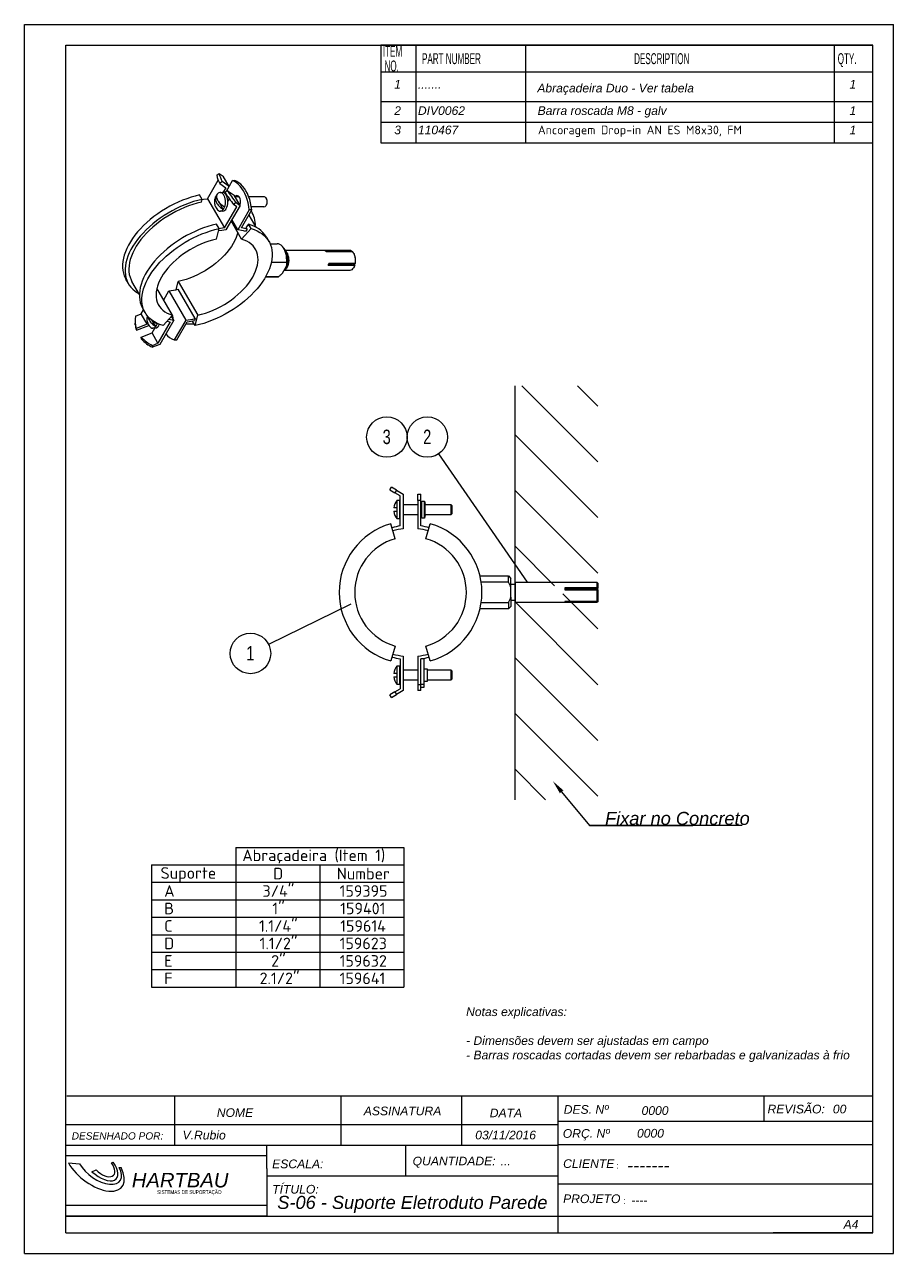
# Model space of a CAD drawing. Header units: millimetres. Extents: x -8 to 5830, y -596 to 3598.
# Drawn here: x 1767.8 to 1977.8, y 3004.7 to 3301.7 of the extents above; entities that cross this region are included whole.
import ezdxf

# ---------------------------------------------------------------- set-up
doc = ezdxf.new("R2010")
doc.units = ezdxf.units.MM
doc.layers.get('0').update_dxf_attribs({"color": 9})
for name, color, linetype in [('AC_EQUIPAMENTO', 10, 'Continuous'), ('FORMATO 1', 40, 'Continuous'), ('SLD-0', 179, 'Continuous')]:
    doc.layers.add(name, color=color, linetype=linetype)
doc.layers.add('Symbol (ISO)', color=7, linetype='Continuous', lineweight=25)
doc.styles.add('Arial', font='ariali.ttf', dxfattribs={"height": 3.5})
doc.styles.add('Note Text (DIN)', font='isocpeur.ttf')
doc.styles.add('SLDTEXTSTYLE0', font='TXT', dxfattribs={"width": 0.552632})
doc.styles.add('SLDTEXTSTYLE1', font='TXT', dxfattribs={"width": 0.75})
doc.styles.add('SLDTEXTSTYLE2', font='TXT', dxfattribs={"width": 0.7})

msp = doc.modelspace()

# ---------------------------------------------------------------- hatches: boundary and pattern name
h = msp.add_hatch()
h.set_pattern_fill('ANSI31', color=256, scale=3, angle=-90)
h.set_pattern_definition([(315, (2636.739, 6196.921), (6.735192, 6.735192), [])])
h.paths.add_polyline_path([(1897.896, 3165.535), (1897.896, 3165.404), (1897.896, 3163.319), (1897.896, 3162.635), (1886.364, 3162.635), (1886.364, 3114.346), (1906.364, 3114.346), (1906.364, 3214.346), (1886.364, 3214.346), (1886.364, 3166.056), (1897.896, 3166.056)])

# ---------------------------------------------------------------- linework, layer by layer
for p, q in [((1767.824, 3301.681), (1977.824, 3301.681)), ((1767.824, 3004.681), (1767.824, 3301.681)), ((1977.824, 3004.681), (1977.824, 3301.681)), ((1977.824, 3296.681), (1977.824, 3301.681)), ((1977.824, 3296.681), (1977.824, 3301.681)), ((1777.824, 3296.681), (1972.824, 3296.681)), ((1777.824, 3009.666), (1777.824, 3296.681)), ((1853.899, 3296.681), (1853.899, 3273.115)), ((1972.824, 3009.681), (1972.824, 3296.681)), ((1862.397, 3290.231), (1862.397, 3273.115)), ((1888.908, 3290.231), (1888.908, 3273.115)), ((1963.532, 3290.231), (1963.532, 3273.115)), ((1853.899, 3283.115), (1972.824, 3283.115)), ((1853.899, 3278.115), (1972.824, 3278.115)), ((1853.899, 3273.115), (1972.824, 3273.115)), ((1812.059, 3259.593), (1814.64, 3264.065)), ((1814.277, 3265.251), (1814.848, 3265.71)), ((1814.848, 3265.71), (1815.812, 3265.033)), ((1817.24, 3262.558), (1815.812, 3265.033)), ((1815.044, 3261.093), (1814.807, 3261.036)), ((1815.577, 3263.727), (1815.006, 3263.268)), ((1815.006, 3263.268), (1816.451, 3262.252)), ((1815.283, 3261.074), (1815.044, 3261.093)), ((1815.104, 3261.096), (1815.669, 3261.096)), ((1815.517, 3260.979), (1815.283, 3261.074)), ((1817.24, 3262.558), (1815.577, 3263.727)), ((1815.848, 3261.074), (1815.669, 3261.096)), ((1816.451, 3262.252), (1815.779, 3261.088)), ((1816.082, 3260.979), (1815.848, 3261.074)), ((1816.231, 3261.146), (1816.802, 3261.606)), ((1816.594, 3261.439), (1817.24, 3262.558)), ((1816.595, 3261.439), (1818.051, 3263.96)), ((1816.802, 3261.606), (1818.465, 3260.437)), ((1818.545, 3263.746), (1818.051, 3263.96)), ((1818.051, 3263.96), (1818.663, 3263.96)), ((1819.025, 3263.448), (1818.545, 3263.746)), ((1819.158, 3263.746), (1818.663, 3263.96)), ((1819.486, 3263.071), (1819.025, 3263.448)), ((1819.638, 3263.448), (1819.158, 3263.746)), ((1819.923, 3262.617), (1819.486, 3263.071)), ((1820.098, 3263.071), (1819.638, 3263.448)), ((1820.333, 3262.091), (1819.923, 3262.617)), ((1820.536, 3262.617), (1820.098, 3263.071)), ((1820.711, 3261.497), (1820.333, 3262.091)), ((1820.945, 3262.091), (1820.536, 3262.617)), ((1821.053, 3260.843), (1820.711, 3261.497)), ((1821.323, 3261.497), (1820.945, 3262.091)), ((1821.665, 3260.843), (1821.323, 3261.497)), ((1803.91, 3258.28), (1802.898, 3257.753)), ((1804.936, 3258.764), (1803.91, 3258.28)), ((1805.972, 3259.205), (1804.936, 3258.764)), ((1806.584, 3258.144), (1805.548, 3257.704)), ((1807.013, 3259.6), (1805.972, 3259.205)), ((1807.626, 3258.54), (1806.584, 3258.144)), ((1808.056, 3259.948), (1807.013, 3259.6)), ((1808.515, 3258.206), (1807.48, 3257.854)), ((1808.668, 3258.887), (1807.626, 3258.54)), ((1809.095, 3260.246), (1808.056, 3259.948)), ((1809.547, 3258.506), (1808.515, 3258.206)), ((1809.707, 3259.186), (1808.668, 3258.887)), ((1810.126, 3260.495), (1809.095, 3260.246)), ((1810.571, 3258.754), (1809.547, 3258.506)), ((1810.738, 3259.434), (1809.707, 3259.186)), ((1810.738, 3259.434), (1810.126, 3260.495)), ((1810.571, 3258.754), (1810.738, 3259.434)), ((1810.725, 3259.379), (1811.073, 3259.444)), ((1811.073, 3259.444), (1812.059, 3259.593)), ((1812.059, 3259.593), (1816.141, 3252.522)), ((1814.439, 3259.426), (1814.036, 3260.126)), ((1814.185, 3260.437), (1814.046, 3260.151)), ((1814.37, 3260.702), (1814.185, 3260.437)), ((1814.579, 3260.904), (1814.37, 3260.702)), ((1814.807, 3261.036), (1814.579, 3260.904)), ((1815.84, 3257), (1814.743, 3258.9)), ((1815.736, 3260.811), (1815.517, 3260.979)), ((1815.934, 3260.577), (1815.736, 3260.811)), ((1816.103, 3260.283), (1815.934, 3260.577)), ((1816.301, 3260.811), (1816.082, 3260.979)), ((1816.239, 3259.941), (1816.103, 3260.283)), ((1816.335, 3259.561), (1816.239, 3259.941)), ((1816.256, 3260.852), (1816.334, 3260.987)), ((1816.256, 3260.853), (1816.334, 3260.987)), ((1816.292, 3257.937), (1816.368, 3258.331)), ((1816.499, 3260.577), (1816.301, 3260.811)), ((1816.39, 3259.157), (1816.335, 3259.561)), ((1816.368, 3258.331), (1816.401, 3258.742)), ((1816.401, 3258.742), (1816.39, 3259.157)), ((1816.668, 3260.283), (1816.499, 3260.577)), ((1816.804, 3259.941), (1816.668, 3260.283)), ((1816.749, 3260.096), (1816.935, 3260.096)), ((1816.9, 3259.561), (1816.804, 3259.941)), ((1816.857, 3257.937), (1816.933, 3258.331)), ((1816.955, 3259.157), (1816.9, 3259.561)), ((1816.933, 3258.331), (1816.966, 3258.742)), ((1816.966, 3258.742), (1816.955, 3259.157)), ((1816.967, 3258.903), (1817.333, 3259.536)), ((1818.93, 3258.639), (1818.359, 3258.18)), ((1819.105, 3257.656), (1818.359, 3258.18)), ((1819.894, 3257.962), (1818.465, 3260.437)), ((1818.662, 3260.096), (1819.659, 3260.096)), ((1818.725, 3260.122), (1818.701, 3260.096)), ((1818.908, 3260.27), (1818.725, 3260.122)), ((1819.104, 3260.34), (1818.908, 3260.27)), ((1818.93, 3258.639), (1819.894, 3257.962)), ((1819.305, 3260.33), (1819.104, 3260.34)), ((1819.5, 3260.24), (1819.305, 3260.33)), ((1819.314, 3260.096), (1819.338, 3260.122)), ((1819.338, 3260.122), (1819.486, 3260.249)), ((1819.677, 3260.074), (1819.5, 3260.24)), ((1819.827, 3259.843), (1819.677, 3260.074)), ((1819.942, 3259.558), (1819.827, 3259.843)), ((1819.886, 3257.976), (1819.965, 3258.212)), ((1820.016, 3259.234), (1819.942, 3259.558)), ((1819.965, 3258.212), (1820.028, 3258.542)), ((1820.045, 3258.889), (1820.016, 3259.234)), ((1820.028, 3258.542), (1820.045, 3258.889)), ((1821.357, 3260.134), (1821.053, 3260.843)), ((1821.619, 3259.376), (1821.357, 3260.134)), ((1821.837, 3258.578), (1821.619, 3259.376)), ((1821.969, 3260.134), (1821.665, 3260.843)), ((1822.009, 3257.746), (1821.837, 3258.578)), ((1822.231, 3259.376), (1821.969, 3260.134)), ((1821.984, 3260.096), (1825.675, 3260.096)), ((1822.449, 3258.578), (1822.231, 3259.376)), ((1822.621, 3257.746), (1822.449, 3258.578)), ((1825.675, 3260.096), (1825.743, 3260.09)), ((1825.743, 3260.09), (1825.919, 3260.022)), ((1825.919, 3260.022), (1826.081, 3259.88)), ((1826.081, 3259.88), (1826.216, 3259.672)), ((1826.185, 3259.73), (1826.285, 3259.556)), ((1826.296, 3258.209), (1826.185, 3257.962)), ((1826.285, 3258.136), (1826.185, 3257.962)), ((1826.216, 3259.672), (1826.318, 3259.413)), ((1826.368, 3258.497), (1826.296, 3258.209)), ((1826.318, 3259.413), (1826.379, 3259.118)), ((1826.396, 3258.806), (1826.368, 3258.497)), ((1826.379, 3259.118), (1826.396, 3258.806)), ((1799.086, 3255.279), (1798.213, 3254.582)), ((1799.996, 3255.948), (1799.086, 3255.279)), ((1800.937, 3256.585), (1799.996, 3255.948)), ((1801.549, 3255.524), (1800.608, 3254.887)), ((1801.906, 3257.187), (1800.937, 3256.585)), ((1802.43, 3255.397), (1801.48, 3254.783)), ((1802.518, 3256.127), (1801.549, 3255.524)), ((1802.898, 3257.753), (1801.906, 3257.187)), ((1803.406, 3255.974), (1802.43, 3255.397)), ((1803.511, 3256.693), (1802.518, 3256.127)), ((1804.404, 3256.511), (1803.406, 3255.974)), ((1804.522, 3257.219), (1803.511, 3256.693)), ((1805.419, 3257.005), (1804.404, 3256.511)), ((1805.548, 3257.704), (1804.522, 3257.219)), ((1806.446, 3257.453), (1805.419, 3257.005)), ((1807.48, 3257.854), (1806.446, 3257.453)), ((1813.956, 3257.794), (1813.969, 3257.751)), ((1813.969, 3257.751), (1814.105, 3257.408)), ((1814.105, 3257.408), (1814.274, 3257.115)), ((1814.274, 3257.115), (1814.472, 3256.88)), ((1814.472, 3256.88), (1814.691, 3256.712)), ((1814.691, 3256.712), (1814.924, 3256.617)), ((1814.924, 3256.617), (1815.164, 3256.598)), ((1815.669, 3256.596), (1815.104, 3256.596)), ((1815.164, 3256.598), (1815.401, 3256.656)), ((1815.401, 3256.656), (1815.629, 3256.787)), ((1815.629, 3256.787), (1815.838, 3256.99)), ((1815.838, 3256.99), (1816.022, 3257.255)), ((1816.022, 3257.255), (1816.175, 3257.574)), ((1816.141, 3252.522), (1819.105, 3257.656)), ((1816.175, 3257.574), (1816.292, 3257.937)), ((1819.894, 3257.962), (1816.486, 3252.058)), ((1816.587, 3257.255), (1816.74, 3257.574)), ((1816.74, 3257.574), (1816.857, 3257.937)), ((1822.133, 3256.889), (1819.344, 3252.058)), ((1819.775, 3257.756), (1819.809, 3257.815)), ((1820.224, 3252.522), (1822.745, 3256.889)), ((1822.133, 3256.889), (1822.009, 3257.746)), ((1822.03, 3255.651), (1823.724, 3252.717)), ((1822.745, 3256.889), (1822.133, 3256.889)), ((1822.608, 3256.651), (1822.791, 3256.333)), ((1822.745, 3256.889), (1822.621, 3257.746)), ((1825.675, 3257.596), (1822.647, 3257.596)), ((1795.843, 3252.351), (1795.149, 3251.572)), ((1796.587, 3253.115), (1795.843, 3252.351)), ((1797.378, 3253.86), (1796.587, 3253.115)), ((1797.991, 3252.799), (1797.2, 3252.055)), ((1798.213, 3254.582), (1797.378, 3253.86)), ((1798.825, 3253.522), (1797.991, 3252.799)), ((1798.834, 3252.746), (1798.034, 3252.013)), ((1799.699, 3254.219), (1798.825, 3253.522)), ((1799.678, 3253.454), (1798.834, 3252.746)), ((1800.561, 3254.134), (1799.678, 3253.454)), ((1800.608, 3254.887), (1799.699, 3254.219)), ((1801.48, 3254.783), (1800.561, 3254.134)), ((1811.095, 3252.529), (1810.054, 3252.134)), ((1812.138, 3252.877), (1811.095, 3252.529)), ((1813.177, 3253.175), (1812.138, 3252.877)), ((1814.208, 3253.423), (1813.177, 3253.175)), ((1813.789, 3252.115), (1814.82, 3252.363)), ((1814.193, 3249.814), (1814.82, 3252.363)), ((1814.82, 3252.363), (1814.208, 3253.423)), ((1815.155, 3252.373), (1814.807, 3252.308)), ((1816.141, 3252.522), (1815.155, 3252.373)), ((1820.27, 3249.814), (1817.73, 3254.214)), ((1819.344, 3252.058), (1817.915, 3254.533)), ((1821.038, 3252.373), (1820.224, 3252.522)), ((1820.27, 3249.814), (1822.585, 3252.363)), ((1821.662, 3252.213), (1821.038, 3252.373)), ((1821.662, 3252.213), (1821.199, 3251.704)), ((1821.973, 3253.423), (1821.355, 3252.744)), ((1821.662, 3252.213), (1821.355, 3252.744)), ((1822.585, 3252.363), (1821.973, 3253.423)), ((1822.585, 3252.363), (1823.33, 3252.115)), ((1793.922, 3249.979), (1793.395, 3249.173)), ((1794.508, 3250.78), (1793.922, 3249.979)), ((1795.149, 3251.572), (1794.508, 3250.78)), ((1795.12, 3249.719), (1794.535, 3248.919)), ((1795.761, 3250.511), (1795.12, 3249.719)), ((1795.937, 3249.704), (1795.349, 3248.91)), ((1796.455, 3251.291), (1795.761, 3250.511)), ((1796.582, 3250.489), (1795.937, 3249.704)), ((1797.2, 3252.055), (1796.455, 3251.291)), ((1797.282, 3251.26), (1796.582, 3250.489)), ((1798.034, 3252.013), (1797.282, 3251.26)), ((1805.019, 3249.514), (1804.078, 3248.877)), ((1805.988, 3250.116), (1805.019, 3249.514)), ((1806.98, 3250.682), (1805.988, 3250.116)), ((1806.6, 3249.056), (1807.593, 3249.622)), ((1807.992, 3251.209), (1806.98, 3250.682)), ((1807.593, 3249.622), (1808.604, 3250.148)), ((1809.018, 3251.693), (1807.992, 3251.209)), ((1808.604, 3250.148), (1809.63, 3250.633)), ((1810.054, 3252.134), (1809.018, 3251.693)), ((1809.63, 3250.633), (1810.666, 3251.073)), ((1810.666, 3251.073), (1811.708, 3251.468)), ((1812.333, 3249.31), (1811.397, 3248.982)), ((1811.708, 3251.468), (1812.75, 3251.816)), ((1813.267, 3249.588), (1812.333, 3249.31)), ((1812.75, 3251.816), (1813.789, 3252.115)), ((1814.193, 3249.814), (1813.267, 3249.588)), ((1815.529, 3251.943), (1814.681, 3251.798)), ((1816.486, 3252.058), (1815.529, 3251.943)), ((1818.649, 3249.494), (1818.263, 3248.769)), ((1818.97, 3250.214), (1818.649, 3249.494)), ((1819.223, 3250.926), (1818.97, 3250.214)), ((1819.355, 3251.399), (1819.223, 3250.926)), ((1820.935, 3249.588), (1820.27, 3249.814)), ((1821.548, 3249.31), (1820.935, 3249.588)), ((1822.105, 3248.982), (1821.548, 3249.31)), ((1823.33, 3252.115), (1824.024, 3251.816)), ((1824.024, 3251.816), (1824.665, 3251.468)), ((1824.665, 3251.468), (1825.251, 3251.073)), ((1825.251, 3251.073), (1825.778, 3250.633)), ((1825.778, 3250.633), (1826.244, 3250.148)), ((1826.244, 3250.148), (1826.648, 3249.622)), ((1826.261, 3250.323), (1826.873, 3249.262)), ((1826.648, 3249.622), (1826.987, 3249.056)), ((1792.186, 3246.759), (1791.913, 3245.967)), ((1792.525, 3247.56), (1792.186, 3246.759)), ((1792.929, 3248.366), (1792.525, 3247.56)), ((1793.138, 3246.499), (1792.799, 3245.698)), ((1793.395, 3249.173), (1792.929, 3248.366)), ((1793.541, 3247.305), (1793.138, 3246.499)), ((1794.008, 3248.113), (1793.541, 3247.305)), ((1793.963, 3246.508), (1793.633, 3245.714)), ((1794.36, 3247.308), (1793.963, 3246.508)), ((1794.535, 3248.919), (1794.008, 3248.113)), ((1794.823, 3248.11), (1794.36, 3247.308)), ((1795.349, 3248.91), (1794.823, 3248.11)), ((1801.46, 3246.789), (1800.669, 3246.044)), ((1802.295, 3247.511), (1801.46, 3246.789)), ((1802.073, 3245.728), (1802.907, 3246.451)), ((1803.168, 3248.208), (1802.295, 3247.511)), ((1802.907, 3246.451), (1803.781, 3247.148)), ((1804.078, 3248.877), (1803.168, 3248.208)), ((1803.781, 3247.148), (1804.69, 3247.816)), ((1804.69, 3247.816), (1805.632, 3248.453)), ((1805.632, 3248.453), (1806.6, 3249.056)), ((1806.87, 3246.668), (1806.032, 3246.089)), ((1807.737, 3247.212), (1806.87, 3246.668)), ((1808.629, 3247.719), (1807.737, 3247.212)), ((1809.54, 3248.184), (1808.629, 3247.719)), ((1810.464, 3248.606), (1809.54, 3248.184)), ((1811.397, 3248.982), (1810.464, 3248.606)), ((1816.733, 3246.613), (1816.109, 3245.913)), ((1817.302, 3247.325), (1816.733, 3246.613)), ((1817.813, 3248.045), (1817.302, 3247.325)), ((1818.263, 3248.769), (1817.813, 3248.045)), ((1822.604, 3248.606), (1822.105, 3248.982)), ((1823.041, 3248.184), (1822.604, 3248.606)), ((1823.415, 3247.719), (1823.041, 3248.184)), ((1823.722, 3247.212), (1823.415, 3247.719)), ((1823.961, 3246.668), (1823.722, 3247.212)), ((1824.13, 3246.089), (1823.961, 3246.668)), ((1826.987, 3249.056), (1827.26, 3248.453)), ((1827.157, 3248.704), (1828.887, 3248.704)), ((1827.26, 3248.453), (1827.466, 3247.816)), ((1827.466, 3247.816), (1827.604, 3247.148)), ((1827.604, 3247.148), (1827.673, 3246.451)), ((1827.673, 3246.451), (1827.673, 3245.728)), ((1828.911, 3248.703), (1828.887, 3248.704)), ((1829.235, 3248.658), (1828.911, 3248.703)), ((1829.552, 3248.534), (1829.235, 3248.658)), ((1829.856, 3248.334), (1829.552, 3248.534)), ((1830.141, 3248.062), (1829.856, 3248.334)), ((1830.401, 3247.724), (1830.141, 3248.062)), ((1830.631, 3247.326), (1830.401, 3247.724)), ((1830.52, 3247.532), (1830.77, 3247.099)), ((1830.826, 3246.876), (1830.631, 3247.326)), ((1830.738, 3247.154), (1846.372, 3247.154)), ((1830.983, 3246.383), (1830.826, 3246.876)), ((1830.879, 3246.894), (1830.953, 3246.825)), ((1830.953, 3246.825), (1831.16, 3246.572)), ((1831.098, 3245.856), (1830.983, 3246.383)), ((1831.16, 3246.572), (1831.338, 3246.259)), ((1831.338, 3246.259), (1831.481, 3245.896)), ((1846.803, 3247.037), (1840.434, 3247.037)), ((1840.698, 3246.837), (1847.067, 3246.837)), ((1846.372, 3247.154), (1846.567, 3247.13)), ((1846.567, 3247.13), (1846.803, 3247.037)), ((1846.803, 3247.037), (1846.92, 3246.853)), ((1846.92, 3246.853), (1846.916, 3246.837)), ((1847.372, 3246.436), (1847.454, 3246.295)), ((1791.57, 3244.424), (1791.501, 3243.679)), ((1791.501, 3243.679), (1791.501, 3242.956)), ((1791.708, 3245.188), (1791.57, 3244.424)), ((1791.913, 3245.967), (1791.708, 3245.188)), ((1792.182, 3243.363), (1792.113, 3242.618)), ((1792.32, 3244.127), (1792.182, 3243.363)), ((1792.526, 3244.906), (1792.32, 3244.127)), ((1792.799, 3245.698), (1792.526, 3244.906)), ((1793.065, 3243.404), (1793.018, 3242.672)), ((1793.183, 3244.158), (1793.065, 3243.404)), ((1793.373, 3244.929), (1793.183, 3244.158)), ((1793.633, 3245.714), (1793.373, 3244.929)), ((1798.59, 3243.709), (1798.004, 3242.908)), ((1799.231, 3244.501), (1798.59, 3243.709)), ((1799.202, 3242.648), (1799.843, 3243.44)), ((1799.925, 3245.28), (1799.231, 3244.501)), ((1799.843, 3243.44), (1800.538, 3244.22)), ((1800.669, 3246.044), (1799.925, 3245.28)), ((1800.538, 3244.22), (1801.282, 3244.983)), ((1801.282, 3244.983), (1802.073, 3245.728)), ((1803.065, 3243.494), (1802.441, 3242.795)), ((1803.74, 3244.177), (1803.065, 3243.494)), ((1804.462, 3244.84), (1803.74, 3244.177)), ((1805.228, 3245.478), (1804.462, 3244.84)), ((1806.032, 3246.089), (1805.228, 3245.478)), ((1813.142, 3243.318), (1812.304, 3242.739)), ((1813.946, 3243.929), (1813.142, 3243.318)), ((1814.712, 3244.567), (1813.946, 3243.929)), ((1815.434, 3245.23), (1814.712, 3244.567)), ((1816.109, 3245.913), (1815.434, 3245.23)), ((1823.917, 3242.795), (1824.101, 3243.494)), ((1824.101, 3243.494), (1824.215, 3244.177)), ((1824.229, 3245.478), (1824.13, 3246.089)), ((1824.215, 3244.177), (1824.258, 3244.84)), ((1824.258, 3244.84), (1824.229, 3245.478)), ((1827.26, 3243.44), (1826.987, 3242.648)), ((1827.466, 3244.22), (1827.26, 3243.44)), ((1831.177, 3244.184), (1827.458, 3244.184)), ((1827.604, 3244.983), (1827.466, 3244.22)), ((1827.673, 3245.728), (1827.604, 3244.983)), ((1830.199, 3241.622), (1831.167, 3243.299)), ((1831.17, 3245.307), (1831.098, 3245.856)), ((1831.196, 3244.746), (1831.17, 3245.307)), ((1831.177, 3244.184), (1831.196, 3244.746)), ((1831.437, 3243.384), (1831.282, 3243.037)), ((1831.554, 3243.774), (1831.437, 3243.384)), ((1831.481, 3245.896), (1831.584, 3245.495)), ((1831.629, 3244.194), (1831.554, 3243.774)), ((1831.584, 3245.495), (1831.644, 3245.068)), ((1831.659, 3244.63), (1831.629, 3244.194)), ((1831.644, 3245.068), (1831.659, 3244.63)), ((1841.235, 3243.499), (1847.604, 3243.499)), ((1841.322, 3243.817), (1847.071, 3243.817)), ((1847.719, 3243.958), (1841.35, 3243.958)), ((1845.402, 3243.958), (1845.433, 3243.86)), ((1845.433, 3243.86), (1845.448, 3243.817)), ((1845.5, 3243.817), (1845.464, 3243.958)), ((1847.527, 3243.681), (1847.071, 3243.817)), ((1847.536, 3243.269), (1847.454, 3243.112)), ((1847.604, 3243.499), (1847.468, 3243.154)), ((1847.527, 3243.681), (1847.661, 3243.58)), ((1847.661, 3243.58), (1847.536, 3243.269)), ((1847.604, 3243.499), (1847.661, 3243.58)), ((1847.719, 3243.958), (1847.776, 3244.038)), ((1791.501, 3242.956), (1791.57, 3242.26)), ((1791.57, 3242.26), (1791.708, 3241.591)), ((1791.708, 3241.591), (1791.914, 3240.954)), ((1791.914, 3240.954), (1792.187, 3240.351)), ((1792.113, 3242.618), (1792.113, 3241.896)), ((1792.113, 3241.896), (1792.182, 3241.199)), ((1792.182, 3241.199), (1792.32, 3240.53)), ((1792.187, 3240.351), (1792.3, 3240.145)), ((1792.32, 3240.53), (1792.526, 3239.893)), ((1793.018, 3242.672), (1793.044, 3241.964)), ((1793.044, 3241.964), (1793.142, 3241.283)), ((1793.142, 3241.283), (1793.312, 3240.635)), ((1793.312, 3240.635), (1793.553, 3240.02)), ((1796.607, 3240.489), (1796.268, 3239.688)), ((1797.011, 3241.295), (1796.607, 3240.489)), ((1797.477, 3242.102), (1797.011, 3241.295)), ((1798.004, 3242.908), (1797.477, 3242.102)), ((1797.623, 3240.234), (1798.09, 3241.042)), ((1798.09, 3241.042), (1798.617, 3241.848)), ((1798.617, 3241.848), (1799.202, 3242.648)), ((1800.911, 3240.638), (1800.524, 3239.913)), ((1801.361, 3241.362), (1800.911, 3240.638)), ((1801.872, 3242.083), (1801.361, 3241.362)), ((1802.441, 3242.795), (1801.872, 3242.083)), ((1807.777, 3240.425), (1806.841, 3240.097)), ((1808.71, 3240.801), (1807.777, 3240.425)), ((1809.634, 3241.223), (1808.71, 3240.801)), ((1810.545, 3241.689), (1809.634, 3241.223)), ((1811.436, 3242.195), (1810.545, 3241.689)), ((1812.304, 3242.739), (1811.436, 3242.195)), ((1822.507, 3239.913), (1822.957, 3240.638)), ((1822.957, 3240.638), (1823.344, 3241.362)), ((1823.344, 3241.362), (1823.664, 3242.083)), ((1823.664, 3242.083), (1823.917, 3242.795)), ((1826.245, 3241.042), (1825.779, 3240.234)), ((1828.887, 3240.704), (1826.057, 3240.704)), ((1826.077, 3240.738), (1829.187, 3240.738)), ((1826.648, 3241.848), (1826.245, 3241.042)), ((1826.987, 3242.648), (1826.648, 3241.848)), ((1829.187, 3240.738), (1828.887, 3240.704)), ((1846.372, 3242.254), (1830.563, 3242.254)), ((1830.642, 3242.352), (1830.612, 3242.337)), ((1830.878, 3242.512), (1830.642, 3242.352)), ((1831.094, 3242.743), (1830.878, 3242.512)), ((1831.282, 3243.037), (1831.094, 3242.743)), ((1846.418, 3242.255), (1846.372, 3242.254)), ((1846.657, 3242.304), (1846.418, 3242.255)), ((1846.889, 3242.423), (1846.657, 3242.304)), ((1847.105, 3242.608), (1846.889, 3242.423)), ((1847.3, 3242.854), (1847.105, 3242.608)), ((1847.468, 3243.154), (1847.3, 3242.854)), ((1847.454, 3243.112), (1847.372, 3242.971)), ((1792.913, 3239.085), (1792.3, 3240.145)), ((1792.526, 3239.893), (1792.799, 3239.291)), ((1792.799, 3239.291), (1793.138, 3238.725)), ((1793.138, 3238.725), (1793.542, 3238.199)), ((1793.542, 3238.199), (1794.008, 3237.714)), ((1793.553, 3240.02), (1793.779, 3239.584)), ((1795.578, 3236.468), (1793.779, 3239.584)), ((1794.008, 3237.714), (1794.535, 3237.273)), ((1795.652, 3237.353), (1795.583, 3236.608)), ((1795.79, 3238.117), (1795.652, 3237.353)), ((1795.995, 3238.896), (1795.79, 3238.117)), ((1796.268, 3239.688), (1795.995, 3238.896)), ((1796.402, 3237.056), (1796.608, 3237.835)), ((1796.608, 3237.835), (1796.881, 3238.627)), ((1796.881, 3238.627), (1797.22, 3239.428)), ((1797.22, 3239.428), (1797.623, 3240.234)), ((1799.767, 3237.781), (1799.653, 3237.098)), ((1799.951, 3238.481), (1799.767, 3237.781)), ((1803.598, 3231.462), (1799.819, 3238.008)), ((1800.204, 3239.193), (1799.951, 3238.481)), ((1800.524, 3239.913), (1800.204, 3239.193)), ((1801.444, 3235.194), (1802.688, 3237.349)), ((1802.688, 3237.349), (1806.77, 3230.278)), ((1804.492, 3237.609), (1804.981, 3239.593)), ((1809.034, 3230.633), (1804.952, 3237.704)), ((1805.907, 3239.82), (1804.981, 3239.593)), ((1804.981, 3239.593), (1809.675, 3231.462)), ((1806.841, 3240.097), (1805.907, 3239.82)), ((1820.128, 3237.098), (1820.803, 3237.781)), ((1820.803, 3237.781), (1821.427, 3238.481)), ((1821.427, 3238.481), (1821.996, 3239.193)), ((1821.996, 3239.193), (1822.507, 3239.913)), ((1824.025, 3237.835), (1823.331, 3237.056)), ((1824.666, 3238.627), (1824.025, 3237.835)), ((1825.252, 3239.428), (1824.666, 3238.627)), ((1825.779, 3240.234), (1825.252, 3239.428)), ((1794.535, 3237.273), (1795.121, 3236.878)), ((1795.121, 3236.878), (1795.45, 3236.69)), ((1795.583, 3236.608), (1795.583, 3235.885)), ((1795.583, 3235.885), (1795.652, 3235.188)), ((1795.652, 3235.188), (1795.79, 3234.52)), ((1795.79, 3234.52), (1795.996, 3233.883)), ((1796.195, 3235.547), (1796.264, 3236.292)), ((1796.195, 3234.825), (1796.195, 3235.547)), ((1796.264, 3234.128), (1796.195, 3234.825)), ((1796.264, 3236.292), (1796.402, 3237.056)), ((1799.653, 3237.098), (1799.61, 3236.435)), ((1799.61, 3236.435), (1799.639, 3235.797)), ((1799.639, 3235.797), (1799.738, 3235.187)), ((1799.738, 3235.187), (1799.908, 3234.607)), ((1799.908, 3234.607), (1800.147, 3234.063)), ((1816.131, 3234.063), (1816.998, 3234.607)), ((1816.998, 3234.607), (1817.836, 3235.187)), ((1817.836, 3235.187), (1818.64, 3235.797)), ((1818.64, 3235.797), (1819.406, 3236.435)), ((1819.406, 3236.435), (1820.128, 3237.098)), ((1820.961, 3234.825), (1820.087, 3234.128)), ((1821.795, 3235.547), (1820.961, 3234.825)), ((1822.586, 3236.292), (1821.795, 3235.547)), ((1823.331, 3237.056), (1822.586, 3236.292)), ((1794.636, 3231.227), (1795.986, 3231.752)), ((1795.986, 3231.752), (1796.566, 3232.756)), ((1797.415, 3229.277), (1795.986, 3231.752)), ((1795.996, 3233.883), (1796.269, 3233.28)), ((1796.402, 3233.459), (1796.264, 3234.128)), ((1796.269, 3233.28), (1796.382, 3233.074)), ((1796.995, 3232.013), (1796.382, 3233.074)), ((1796.608, 3232.822), (1796.402, 3233.459)), ((1796.881, 3232.22), (1796.608, 3232.822)), ((1797.22, 3231.654), (1796.881, 3232.22)), ((1797.624, 3231.128), (1797.22, 3231.654)), ((1800.147, 3234.063), (1800.454, 3233.557)), ((1800.454, 3233.557), (1800.827, 3233.091)), ((1800.827, 3233.091), (1801.264, 3232.669)), ((1801.264, 3232.669), (1801.763, 3232.293)), ((1803.598, 3231.462), (1801.283, 3228.913)), ((1801.763, 3232.293), (1802.32, 3231.966)), ((1802.32, 3231.966), (1802.933, 3231.688)), ((1802.933, 3231.688), (1803.598, 3231.462)), ((1809.048, 3228.913), (1809.675, 3231.462)), ((1809.675, 3231.462), (1810.601, 3231.688)), ((1810.601, 3231.688), (1811.535, 3231.966)), ((1811.535, 3231.966), (1812.471, 3232.293)), ((1812.471, 3232.293), (1813.404, 3232.669)), ((1813.404, 3232.669), (1814.329, 3233.091)), ((1814.329, 3233.091), (1815.239, 3233.557)), ((1815.239, 3233.557), (1816.131, 3234.063)), ((1816.275, 3231.654), (1815.264, 3231.128)), ((1817.268, 3232.22), (1816.275, 3231.654)), ((1818.237, 3232.822), (1817.268, 3232.22)), ((1819.178, 3233.459), (1818.237, 3232.822)), ((1820.087, 3234.128), (1819.178, 3233.459)), ((1794.573, 3229.077), (1794.532, 3229.536)), ((1797.415, 3229.277), (1794.797, 3228.261)), ((1794.838, 3227.802), (1797.851, 3228.97)), ((1797.604, 3229.603), (1797.415, 3229.277)), ((1798.09, 3230.643), (1797.624, 3231.128)), ((1797.698, 3229.305), (1797.776, 3229.124)), ((1797.776, 3229.124), (1797.946, 3228.83)), ((1797.851, 3228.97), (1797.854, 3228.976)), ((1797.946, 3228.83), (1798.144, 3228.596)), ((1798.617, 3230.202), (1798.09, 3230.643)), ((1798.144, 3228.596), (1798.363, 3228.428)), ((1798.363, 3228.428), (1798.596, 3228.333)), ((1799.203, 3229.807), (1798.617, 3230.202)), ((1799.512, 3228.716), (1798.681, 3230.155)), ((1799.073, 3228.371), (1799.3, 3228.503)), ((1799.844, 3229.459), (1799.203, 3229.807)), ((1799.3, 3228.503), (1799.51, 3228.705)), ((1799.51, 3228.705), (1799.694, 3228.97)), ((1799.694, 3228.97), (1799.847, 3229.29)), ((1800.539, 3229.161), (1799.844, 3229.459)), ((1799.847, 3229.29), (1799.899, 3229.433)), ((1803.032, 3229.814), (1800.068, 3224.68)), ((1803.912, 3230.278), (1800.504, 3224.374)), ((1801.283, 3228.913), (1800.539, 3229.161)), ((1802.234, 3229.96), (1803.032, 3229.814)), ((1802.698, 3230.471), (1803.089, 3230.393)), ((1803.089, 3230.393), (1803.912, 3230.278)), ((1803.912, 3230.278), (1803.373, 3231.213)), ((1803.447, 3229.472), (1803.464, 3229.501)), ((1803.464, 3229.501), (1803.481, 3229.53)), ((1806.77, 3230.278), (1803.981, 3225.447)), ((1804.594, 3225.447), (1807.115, 3229.814)), ((1808.818, 3229.311), (1806.825, 3229.311)), ((1807.115, 3229.814), (1808.101, 3229.964)), ((1808.101, 3229.964), (1808.909, 3230.123)), ((1808.435, 3229.973), (1808.449, 3230.028)), ((1809.048, 3228.913), (1808.435, 3229.973)), ((1809.034, 3230.633), (1808.909, 3230.123)), ((1810.079, 3229.161), (1809.048, 3228.913)), ((1811.118, 3229.459), (1810.079, 3229.161)), ((1812.16, 3229.807), (1811.118, 3229.459)), ((1813.202, 3230.202), (1812.16, 3229.807)), ((1814.238, 3230.643), (1813.202, 3230.202)), ((1815.264, 3231.128), (1814.238, 3230.643)), ((1794.797, 3228.261), (1794.838, 3227.802)), ((1796.022, 3226.14), (1798.64, 3227.155)), ((1796.063, 3225.68), (1796.022, 3226.14)), ((1798.596, 3228.333), (1798.836, 3228.314)), ((1798.64, 3227.155), (1799.307, 3228.311)), ((1800.068, 3224.68), (1798.64, 3227.155)), ((1799.341, 3228.311), (1798.776, 3228.311)), ((1798.836, 3228.314), (1799.073, 3228.371)), ((1803.981, 3225.447), (1804.594, 3225.447)), ((1798.718, 3224.156), (1800.068, 3224.68)), ((1798.718, 3224.156), (1798.759, 3223.697)), ((1800.504, 3224.374), (1798.759, 3223.697)), ((1886.364, 3114.346), (1886.364, 3214.346)), ((1856.125, 3189.199), (1856.5, 3189.849)), ((1857.705, 3189.153), (1856.5, 3189.849)), ((1856.125, 3189.199), (1857.33, 3188.504)), ((1857.705, 3189.153), (1857.33, 3188.504)), ((1858.614, 3187.763), (1857.33, 3188.504)), ((1857.705, 3189.153), (1859.364, 3188.196)), ((1858.614, 3180.502), (1858.614, 3187.763)), ((1859.364, 3188.196), (1859.364, 3179.847)), ((1862.864, 3188.196), (1863.614, 3188.196)), ((1862.864, 3186.679), (1862.864, 3188.196)), ((1863.614, 3186.679), (1863.614, 3188.196)), ((1857.872, 3186.696), (1858.564, 3186.696)), ((1857.872, 3184.446), (1857.872, 3186.696)), ((1857.872, 3182.196), (1857.872, 3184.446)), ((1858.564, 3184.446), (1858.564, 3186.696)), ((1858.564, 3185.696), (1858.614, 3185.696)), ((1858.564, 3182.196), (1858.564, 3184.446)), ((1859.364, 3185.696), (1862.864, 3185.696)), ((1863.614, 3186.679), (1862.864, 3186.679)), ((1862.864, 3186.679), (1862.864, 3179.847)), ((1863.614, 3180.502), (1863.614, 3186.679)), ((1863.614, 3185.696), (1863.695, 3185.696)), ((1863.695, 3185.696), (1863.84, 3186.516)), ((1863.695, 3183.196), (1863.695, 3185.696)), ((1863.84, 3186.516), (1864.487, 3186.516)), ((1863.84, 3184.446), (1863.84, 3186.516)), ((1863.84, 3182.375), (1863.84, 3184.446)), ((1864.487, 3186.516), (1864.632, 3185.696)), ((1864.487, 3182.375), (1864.487, 3186.516)), ((1864.632, 3185.696), (1870.818, 3185.696)), ((1864.632, 3184.446), (1864.632, 3185.696)), ((1864.632, 3183.196), (1864.632, 3184.446)), ((1870.818, 3185.696), (1871.064, 3185.45)), ((1870.818, 3185.696), (1870.818, 3184.446)), ((1870.818, 3184.446), (1870.818, 3183.196)), ((1871.064, 3185.45), (1871.064, 3183.442)), ((1857.393, 3177.423), (1856.359, 3181.028)), ((1858.564, 3182.196), (1857.872, 3182.196)), ((1858.614, 3183.196), (1858.564, 3183.196)), ((1862.864, 3183.196), (1859.364, 3183.196)), ((1863.695, 3183.196), (1863.614, 3183.196)), ((1863.84, 3182.375), (1863.695, 3183.196)), ((1864.487, 3182.375), (1863.84, 3182.375)), ((1864.632, 3183.196), (1864.487, 3182.375)), ((1870.818, 3183.196), (1864.632, 3183.196)), ((1864.835, 3177.423), (1865.868, 3181.028)), ((1871.064, 3183.442), (1870.818, 3183.196)), ((1877.893, 3168.446), (1884.75, 3168.446)), ((1884.75, 3166.883), (1878.191, 3166.883)), ((1884.75, 3168.446), (1885.364, 3167.832)), ((1884.75, 3166.883), (1884.75, 3168.446)), ((1885.364, 3165.632), (1885.364, 3167.832)), ((1885.364, 3166.446), (1886.364, 3166.446)), ((1886.364, 3166.645), (1886.364, 3166.846)), ((1886.364, 3162.046), (1886.364, 3166.645)), ((1886.414, 3166.896), (1906.164, 3166.896)), ((1886.414, 3166.896), (1886.414, 3161.996)), ((1906.164, 3166.896), (1906.364, 3166.696)), ((1906.164, 3166.896), (1906.164, 3165.569)), ((1906.364, 3166.696), (1906.364, 3165.495)), ((1885.364, 3163.26), (1885.364, 3165.632)), ((1885.364, 3163.26), (1885.364, 3161.059)), ((1898.364, 3165.569), (1898.364, 3165.103)), ((1906.164, 3165.569), (1898.364, 3165.569)), ((1906.025, 3165.278), (1898.364, 3165.278)), ((1898.364, 3165.103), (1906.164, 3165.103)), ((1906.025, 3165.278), (1906.364, 3165.403)), ((1906.025, 3165.291), (1906.025, 3165.103)), ((1906.164, 3165.569), (1906.364, 3165.495)), ((1906.164, 3165.103), (1906.164, 3162.268)), ((1906.164, 3165.103), (1906.364, 3165.03)), ((1906.364, 3165.403), (1906.364, 3165.495)), ((1906.364, 3165.03), (1906.364, 3165.385)), ((1906.364, 3165.03), (1906.364, 3162.455)), ((1884.75, 3160.446), (1877.893, 3160.446)), ((1878.191, 3162.009), (1884.75, 3162.009)), ((1884.75, 3162.009), (1884.75, 3160.446)), ((1885.364, 3161.059), (1884.75, 3160.446)), ((1886.364, 3162.446), (1885.364, 3162.446)), ((1906.164, 3161.996), (1886.414, 3161.996)), ((1898.364, 3162.268), (1898.364, 3162.086)), ((1906.164, 3162.268), (1898.364, 3162.268)), ((1898.364, 3162.086), (1906.164, 3162.086)), ((1906.164, 3162.268), (1906.364, 3162.455)), ((1906.164, 3162.086), (1906.364, 3162.273)), ((1906.364, 3162.196), (1906.164, 3161.996)), ((1906.164, 3162.086), (1906.164, 3161.996)), ((1906.364, 3162.455), (1906.364, 3162.273)), ((1906.364, 3162.273), (1906.364, 3162.196)), ((1857.393, 3151.469), (1856.359, 3147.864)), ((1865.868, 3147.864), (1864.835, 3151.469)), ((1858.614, 3148.389), (1858.614, 3141.129)), ((1859.364, 3149.045), (1859.364, 3140.696)), ((1862.864, 3149.045), (1862.864, 3142.212)), ((1863.614, 3142.212), (1863.614, 3148.389)), ((1864.364, 3148.389), (1863.614, 3148.389)), ((1864.364, 3148.389), (1864.364, 3142.196)), ((1857.872, 3146.696), (1858.564, 3146.696)), ((1857.872, 3144.906), (1857.872, 3146.696)), ((1858.564, 3142.196), (1858.564, 3146.696)), ((1858.564, 3145.696), (1858.614, 3145.696)), ((1859.364, 3145.696), (1862.864, 3145.696)), ((1864.364, 3145.971), (1865.114, 3145.971)), ((1865.114, 3145.971), (1865.114, 3142.921)), ((1865.114, 3145.696), (1870.818, 3145.696)), ((1870.818, 3145.696), (1871.064, 3145.45)), ((1870.818, 3145.696), (1870.818, 3143.196)), ((1871.064, 3145.45), (1871.064, 3143.442)), ((1857.872, 3142.196), (1857.872, 3143.986)), ((1858.614, 3143.196), (1858.564, 3143.196)), ((1862.864, 3143.196), (1859.364, 3143.196)), ((1865.114, 3142.921), (1864.364, 3142.921)), ((1870.818, 3143.196), (1865.114, 3143.196)), ((1871.064, 3143.442), (1870.818, 3143.196)), ((1857.33, 3140.388), (1856.125, 3139.692)), ((1856.5, 3139.043), (1856.125, 3139.692)), ((1856.5, 3139.043), (1857.705, 3139.738)), ((1857.33, 3140.388), (1858.614, 3141.129)), ((1857.33, 3140.388), (1857.705, 3139.738)), ((1859.364, 3140.696), (1857.705, 3139.738)), ((1858.564, 3142.196), (1857.872, 3142.196)), ((1862.864, 3142.212), (1862.864, 3140.696)), ((1862.864, 3142.212), (1863.614, 3142.212)), ((1863.614, 3140.696), (1862.864, 3140.696)), ((1863.614, 3140.696), (1863.614, 3142.212)), ((1864.364, 3142.196), (1863.614, 3142.196)), ((1864.364, 3141.446), (1863.614, 3141.446)), ((1864.364, 3142.196), (1864.364, 3141.446)), ((1904.356, 3108.099), (1929.321, 3108.099)), ((1929.321, 3108.099), (1904.356, 3108.099)), ((1904.356, 3108.099), (1929.321, 3108.099)), ((1929.321, 3108.099), (1904.356, 3108.099)), ((1904.356, 3108.099), (1929.321, 3108.099)), ((1941.278, 3108.099), (1904.356, 3108.099)), ((1778.028, 3042.792), (1972.824, 3042.792)), ((1804.032, 3042.792), (1804.032, 3030.792)), ((1844.295, 3042.792), (1844.295, 3030.792)), ((1873.416, 3042.792), (1873.416, 3030.792)), ((1896.685, 3042.792), (1896.685, 3009.659)), ((1946.572, 3036.675), (1946.572, 3042.792)), ((1896.685, 3035.792), (1777.824, 3035.792)), ((1896.685, 3036.675), (1972.824, 3036.675)), ((1896.685, 3030.792), (1777.824, 3030.792)), ((1826.356, 3025.183), (1826.356, 3030.792)), ((1859.945, 3023.361), (1859.945, 3030.792)), ((1896.685, 3031.043), (1972.824, 3031.043)), ((1777.856, 3028.369), (1826.356, 3028.369)), ((1826.356, 3025.183), (1826.356, 3013.659)), ((1896.685, 3023.361), (1826.356, 3023.361)), ((1896.685, 3021.527), (1972.824, 3021.527)), ((1777.856, 3016.369), (1826.356, 3016.369)), ((1777.856, 3013.659), (1972.824, 3013.659)), ((1826.356, 3013.659), (1777.856, 3013.659)), ((1777.824, 3009.651), (1972.824, 3009.666)), ((1777.824, 3009.651), (1972.824, 3009.666)), ((1972.824, 3009.666), (1948.734, 3009.666)), ((1767.824, 3004.681), (1977.824, 3004.681))]:
    msp.add_line(p, q)
msp.add_lwpolyline([(1897.627, 3116.253), (1904.356, 3108.099)])
for centre, radius, start, end in [((1821.456, 3266.764), 7.337, 191.90617, 208.46443), ((1822.027, 3267.224), 7.337, 191.90617, 208.46443), ((1848.374, 3281.96), 38.294, 212.92462, 218.38955), ((1848.945, 3282.42), 38.294, 212.92462, 218.38955), ((1824.959, 3258.846), 1.505, 331.83624, 28.16376), ((1815.564, 3257.711), 1.12, 275.34906, 335.97108), ((1817.32, 3253.236), 6.283, 357.29122, 32.80467), ((1825.631, 3258.196), 0.602, 274.20658, 337.11356), ((1820.324, 3246.627), 6.993, 31.8983, 76.3601), ((1818.31, 3241.622), 10.488, 74.01509, 84.34661), ((1826.165, 3244.697), 5.193, 344.38417, 27.54158), ((1829.017, 3245.108), 2.522, 10.79141, 39.56815), ((1839.824, 3245.957), 1.24, 45.2231, 60.58817), ((1844.422, 3244.725), 3.385, 346.90632, 38.6124), ((1844.361, 3244.702), 3.479, 349.00627, 27.25889), ((1828.527, 3244.682), 3.1, 313.82999, 16.84213), ((1827.948, 3244.704), 3.411, 351.33266, 8.66734), ((1837.832, 3244.601), 3.576, 342.06801, 349.64477), ((1800.863, 3256.413), 19.151, 275.4676, 282.32858), ((1801.384, 3230.582), 2.333, 0.82838, 21.06361), ((1800.155, 3230.04), 5.646, 167.85737, 198.3689), ((1800.195, 3229.582), 5.645, 185.13167, 198.38181), ((1799.173, 3229.556), 1.256, 277.65291, 344.52478), ((1804.945, 3249.342), 19.151, 275.4676, 282.32858), ((1802.008, 3231.453), 8.004, 221.59525, 245.73076), ((1802.049, 3230.994), 8.004, 221.59525, 245.73076), ((1805.683, 3229.807), 4.681, 217.79562, 248.6771), ((1860.412, 3184.446), 3.393, 138.46098, 173.21933), ((1860.412, 3184.446), 3.393, 186.80009, 221.53902), ((1861.114, 3164.446), 17.25, 106, 254), ((1861.114, 3164.446), 17.25, 286, 74), ((1861.114, 3164.446), 16.25, 98.84988, 106), ((1861.114, 3164.446), 15.5, 96.4827, 106), ((1861.114, 3164.446), 15.5, 74, 83.5173), ((1861.114, 3164.446), 16.25, 74, 81.15012), ((1861.114, 3164.446), 13.5, 106, 254), ((1861.114, 3164.446), 13.5, 286, 74), ((1886.414, 3166.846), 0.05, 90, 180), ((1886.414, 3162.046), 0.05, 180, 270), ((1861.114, 3164.446), 16.25, 254, 261.15012), ((1861.114, 3164.446), 15.5, 254, 263.5173), ((1861.114, 3164.446), 15.5, 276.4827, 286), ((1861.114, 3164.446), 16.25, 278.84988, 286), ((1860.412, 3144.446), 3.393, 138.46098, 173.21933), ((1860.412, 3144.446), 3.393, 186.80009, 221.53902)]:
    msp.add_arc(centre, radius, start, end)
for points, knots in [([(1814.052, 3257.544), (1814.031, 3257.59), (1813.941, 3257.783), (1813.848, 3258.149), (1813.779, 3258.634), (1813.784, 3259.132), (1813.864, 3259.609), (1813.951, 3259.934), (1814.021, 3260.085), (1814.027, 3260.099)], [0, 0, 0, 0, 0.0577403, 0.2427648, 0.4293452, 0.6179982, 0.8097097, 0.9825688, 1, 1, 1, 1]), ([(1814.036, 3260.126), (1814.001, 3260.022), (1813.931, 3259.811), (1813.936, 3259.45), (1814.022, 3259.063), (1814.194, 3258.664), (1814.447, 3258.26), (1814.771, 3257.867), (1815.162, 3257.491), (1815.527, 3257.204), (1815.764, 3257.05), (1815.84, 3257)], [0, 0, 0, 0, 0.1161835, 0.2357363, 0.3519197, 0.4714725, 0.587656, 0.7072088, 0.8233923, 0.9429451, 1, 1, 1, 1]), ([(1814.362, 3260.692), (1814.3, 3260.61), (1814.188, 3260.463), (1814.102, 3260.27), (1814.063, 3260.183)], [0, 0, 0, 0, 0.5514081, 1, 1, 1, 1]), ([(1816.167, 3257.566), (1816.012, 3257.669), (1815.699, 3257.88), (1815.286, 3258.242), (1814.926, 3258.629), (1814.638, 3259.027), (1814.424, 3259.432), (1814.294, 3259.825), (1814.251, 3260.2), (1814.285, 3260.487), (1814.343, 3260.642), (1814.362, 3260.692)], [0, 0, 0, 0, 0.1161835, 0.2357363, 0.3519197, 0.4714725, 0.587656, 0.7072088, 0.8233923, 0.9429451, 1, 1, 1, 1]), ([(1831.167, 3243.299), (1831.185, 3243.451), (1831.221, 3243.758), (1831.192, 3244.041), (1831.177, 3244.184)], [0, 0, 0, 0, 0.4968959, 1, 1, 1, 1]), ([(1829.187, 3240.738), (1829.365, 3240.879), (1829.722, 3241.162), (1830.039, 3241.468), (1830.199, 3241.622)], [0, 0, 0, 0, 0.4976324, 1, 1, 1, 1]), ([(1797.737, 3229.23), (1797.711, 3229.286), (1797.617, 3229.488), (1797.519, 3229.865), (1797.452, 3230.35), (1797.452, 3230.821), (1797.508, 3231.122), (1797.534, 3231.26)], [0, 0, 0, 0, 0.0887219, 0.3225332, 0.5583106, 0.7967072, 1, 1, 1, 1]), ([(1797.63, 3231.121), (1797.651, 3231.009), (1797.695, 3230.767), (1797.867, 3230.38), (1798.119, 3229.975), (1798.443, 3229.583), (1798.834, 3229.207), (1799.199, 3228.92), (1799.435, 3228.766), (1799.512, 3228.716)], [0, 0, 0, 0, 0.1392978, 0.2980734, 0.4523743, 0.61115, 0.7654509, 0.9242265, 1, 1, 1, 1]), ([(1799.839, 3229.281), (1799.685, 3229.386), (1799.374, 3229.597), (1799.063, 3229.855), (1798.925, 3230.007), (1798.905, 3230.028)], [0, 0, 0, 0, 0.4555337, 0.924278, 1, 1, 1, 1]), ([(1857.869, 3184.846), (1857.753, 3184.846), (1857.518, 3184.846), (1857.267, 3184.846), (1857.105, 3184.846), (1857.035, 3184.846), (1857.048, 3184.846), (1857.051, 3184.846)], [0, 0, 0, 0, 0.232338, 0.4714137, 0.7037517, 0.9428275, 1, 1, 1, 1]), ([(1857.051, 3184.046), (1857.052, 3184.046), (1857.057, 3184.046), (1857.174, 3184.046), (1857.385, 3184.046), (1857.629, 3184.046), (1857.81, 3184.046), (1857.869, 3184.046)], [0, 0, 0, 0, 0.1753053, 0.4144128, 0.6467816, 0.8858892, 1, 1, 1, 1]), ([(1885.364, 3165.632), (1885.278, 3165.847), (1885.106, 3166.28), (1884.869, 3166.681), (1884.75, 3166.883)], [0, 0, 0, 0, 0.4968959, 1, 1, 1, 1]), ([(1884.75, 3162.009), (1884.868, 3162.208), (1885.105, 3162.609), (1885.277, 3163.042), (1885.364, 3163.26)], [0, 0, 0, 0, 0.4976324, 1, 1, 1, 1]), ([(1857.869, 3144.846), (1857.753, 3144.846), (1857.518, 3144.846), (1857.267, 3144.846), (1857.105, 3144.846), (1857.035, 3144.846), (1857.048, 3144.846), (1857.051, 3144.846)], [0, 0, 0, 0, 0.232338, 0.4714137, 0.7037517, 0.9428275, 1, 1, 1, 1]), ([(1857.051, 3144.046), (1857.052, 3144.046), (1857.057, 3144.046), (1857.174, 3144.046), (1857.385, 3144.046), (1857.629, 3144.046), (1857.81, 3144.046), (1857.869, 3144.046)], [0, 0, 0, 0, 0.1753053, 0.4144128, 0.6467816, 0.8858892, 1, 1, 1, 1])]:
    msp.add_open_spline(points, degree=3, knots=knots)
for points in [[(1815.84, 3257), (1815.902, 3257.082), (1816.025, 3257.245), (1816.12, 3257.459), (1816.167, 3257.566)], [(1799.512, 3228.716), (1799.574, 3228.797), (1799.697, 3228.96), (1799.791, 3229.174), (1799.839, 3229.281)], [(1857.869, 3184.046), (1857.869, 3184.179), (1857.869, 3184.446), (1857.869, 3184.712), (1857.869, 3184.846)], [(1857.869, 3144.046), (1857.869, 3144.179), (1857.869, 3144.446), (1857.869, 3144.712), (1857.869, 3144.846)]]:
    msp.add_open_spline(points, degree=3)
msp.add_solid([(1897.203, 3115.903), (1895.526, 3118.8), (1898.052, 3116.603)])
at = {"layer": 'AC_EQUIPAMENTO'}
for points in [[(1889.415, 3166.896), (1867.955, 3197.958)], [(1846.656, 3161.612), (1826.806, 3151.85)]]:
    msp.add_lwpolyline(points, dxfattribs=at)
at = {"layer": 'AC_EQUIPAMENTO', "color": 0}
for centre in [(1855.389, 3201.983), (1865.174, 3201.983), (1822.416, 3149.69)]:
    msp.add_circle(centre, 4.892, dxfattribs=at)
at = {"layer": 'FORMATO 1'}
for p, q in [((1778.401, 3026.593), (1781.112, 3026.342)), ((1788.848, 3026.611), (1789.199, 3026.773)), ((1784.113, 3024.415), (1785.105, 3024.875)), ((1790.701, 3025.453), (1791.146, 3025.412))]:
    msp.add_line(p, q, dxfattribs=at)
for centre, major_axis, ratio, start_param, end_param in [((1784.706, 3026.127), (-6.679, 5.35), 0.5271735, 0.9157931, 4.0184367), ((1785.907, 3026.412), (4.122, -3.665), 0.4866515, 4.7097965, 7.4399318), ((1786.539, 3026.257), (2.803, -2.669), 0.5140705, 4.6901434, 7.4759854), ((1785.861, 3025.981), (-5.022, 3.76), 0.5307152, 0.8757141, 3.9809933)]:
    msp.add_ellipse(centre, major_axis=major_axis, ratio=ratio, start_param=start_param, end_param=end_param, dxfattribs=at)
at = {"layer": 'SLD-0', "color": 0}
for p, q in [((1972.824, 3296.681), (1853.899, 3296.681)), ((1862.397, 3296.681), (1862.397, 3290.231)), ((1888.908, 3296.681), (1888.908, 3290.231)), ((1963.532, 3296.681), (1963.532, 3290.231)), ((1972.824, 3261), (1972.824, 3296.681)), ((1853.899, 3290.231), (1972.824, 3290.231))]:
    msp.add_line(p, q, dxfattribs=at)
at = {"layer": 'Symbol (ISO)'}
for p, q in [((1818.85, 3102.828), (1859.49, 3102.828)), ((1818.85, 3102.828), (1818.85, 3098.604)), ((1859.49, 3102.828), (1859.49, 3098.604)), ((1798.53, 3098.604), (1859.49, 3098.604)), ((1798.53, 3098.604), (1798.53, 3069.047)), ((1818.85, 3098.604), (1818.85, 3094.381)), ((1818.85, 3098.604), (1818.85, 3094.381)), ((1839.17, 3098.604), (1839.17, 3069.047)), ((1859.49, 3098.604), (1859.49, 3069.047)), ((1798.53, 3094.381), (1859.49, 3094.381)), ((1798.53, 3094.381), (1859.49, 3094.381)), ((1818.85, 3094.381), (1818.85, 3090.159)), ((1818.85, 3094.381), (1818.85, 3090.159)), ((1798.53, 3090.159), (1859.49, 3090.159)), ((1798.53, 3090.159), (1859.49, 3090.159)), ((1818.85, 3090.159), (1818.85, 3073.269)), ((1818.85, 3090.159), (1818.85, 3069.047)), ((1798.53, 3085.936), (1859.49, 3085.936)), ((1798.53, 3085.936), (1859.49, 3085.936)), ((1798.53, 3081.714), (1859.49, 3081.714)), ((1798.53, 3081.714), (1859.49, 3081.714)), ((1798.53, 3077.492), (1859.49, 3077.492)), ((1798.53, 3077.492), (1859.49, 3077.492)), ((1798.53, 3073.269), (1859.49, 3073.269)), ((1798.53, 3073.269), (1859.49, 3073.269)), ((1798.53, 3073.269), (1859.49, 3073.269)), ((1798.53, 3069.047), (1859.49, 3069.047)), ((1798.53, 3069.047), (1859.49, 3069.047))]:
    msp.add_line(p, q, dxfattribs=at)

# ---------------------------------------------------------------- texts
at = {"style": 'Arial'}
for s, height, p in [('NOME', 2.1, (1814.285, 3037.66)), ('ASSINATURA', 2.1, (1849.81, 3038.068)), ('DATA', 2.1, (1880.251, 3037.592)), ('DES. Nº', 2.1, (1898.134, 3038.424)), ('0000', 2.1, (1916.945, 3038.157)), ('REVISÃO:', 2.1, (1947.391, 3038.516)), ('00', 2.1, (1963.19, 3038.527)), ('DESENHADO POR:', 1.75, (1779.214, 3032.2)), ('V.Rubio', 2.1, (1806.013, 3032.219)), ('03/11/2016', 2.1, (1876.749, 3032.243)), ('ORÇ. Nº', 2.1, (1897.904, 3032.625)), ('0000', 2.1, (1915.839, 3032.671)), ('ESCALA:', 2.1, (1827.663, 3025.273)), ('QUANTIDADE:', 2.1, (1861.618, 3025.957)), ('HARTBAU', 3.5, (1793.737, 3020.638)), ('...', 2.1, (1882.885, 3025.957)), ('-------', 3.15, (1913.445, 3024.448)), ('TÍTULO:', 2.1, (1827.679, 3019.144)), ('S-06 - Suporte Eletroduto Parede', 3.15, (1828.903, 3015.441)), ('----', 2.1, (1914.445, 3016.476)), ('A4', 2.1, (1965.776, 3010.64))]:
    msp.add_text(s, height=height, dxfattribs=at).set_placement(p)
at = {"style": 'SLDTEXTSTYLE2', "width": 0.7}
msp.add_text('SISTEMAS DE SUPORTAÇÃO', height=0.9504, dxfattribs=at).set_placement((1799.859, 3019.033))
at = {"attachment_point": 1}
for s, insert, char_height, style in [('1', (1857.17, 3288.32), 2.092, 'Arial'), ('1', (1967.201, 3288.32), 2.092, 'Arial'), ('.......', (1862.897, 3288.32), 2.0921, 'Arial'), ('Abraçadeira Duo - Ver tabela', (1891.756, 3287.375), 2.09207, 'Arial'), ('2', (1857.17, 3281.928), 2.092, 'Arial'), ('DIV0062', (1862.897, 3281.928), 2.0921, 'Arial'), ('Barra roscada M8 - galv', (1891.828, 3281.928), 2.09207, 'Arial'), ('1', (1967.201, 3281.928), 2.092, 'Arial'), ('3', (1857.17, 3277.262), 2.092, 'Arial'), ('110467', (1862.897, 3277.262), 2.0921, 'Arial'), ('{\\fISOCPEUR|b0|i0|c0|p34;Ancoragem Drop-in AN ES M8x30, FM}', (1891.9, 3277.262), 2.09207, 'Arial'), ('1', (1967.201, 3277.262), 2.092, 'Arial'), ('Fixar no Concreto', (1908.128, 3111.401), 3.15, 'Arial'), ('Notas explicativas:\\P\\P- Dimensões devem ser ajustadas em campo\\P- Barras roscadas cortadas devem ser rebarbadas e galvanizadas à frio', (1874.541, 3064.138), 2.09207, 'Arial'), ('CLIENTE', (1897.989, 3027.435), 2.1, 'Arial'), (':', (1911, 3026.657), 1.5, 'SLDTEXTSTYLE0'), ('PROJETO', (1897.989, 3018.943), 2.1, 'Arial'), (':', (1912.649, 3018.165), 1.5, 'SLDTEXTSTYLE0')]:
    msp.add_mtext(s, dxfattribs=dict(at, insert=insert, char_height=char_height, style=style))
at = {"layer": 'AC_EQUIPAMENTO', "color": 0, "char_height": 3.5, "attachment_point": 2, "style": 'SLDTEXTSTYLE1'}
for s, insert in [('3', (1855.354, 3203.783)), ('2', (1865.139, 3203.783)), ('1', (1822.38, 3151.491))]:
    msp.add_mtext(s, dxfattribs=dict(at, insert=insert))
at = {"layer": 'SLD-0', "color": 0, "attachment_point": 1, "style": 'SLDTEXTSTYLE0'}
for s, insert, char_height in [('ITEM', (1854.429, 3296.533), 2.6458), ('PART NUMBER', (1863.883, 3294.769), 2.64583), ('DESCRIPTION', (1915.144, 3294.769), 2.64583), ('QTY.', (1964.359, 3294.769), 2.6458), ('NO.', (1854.821, 3293.005), 2.6458)]:
    msp.add_mtext(s, dxfattribs=dict(at, insert=insert, char_height=char_height))
at = {"layer": 'Symbol (ISO)', "char_height": 2.8, "attachment_point": 7, "style": 'Note Text (DIN)'}
for s, insert in [('Abraçadeira (Item 1)', (1820.45, 3098.943)), ('Suporte', (1800.686, 3094.381)), ('D', (1827.915, 3095.092)), ('Number', (1843.293, 3095.092)), ('A', (1801.573, 3090.87)), ('3/4"', (1825.334, 3090.87)), ('159395', (1843.973, 3090.87)), ('B', (1801.573, 3086.648)), ('1"', (1827.709, 3086.648)), ('159401', (1844.112, 3086.648)), ('C', (1801.573, 3082.425)), ('1.1/4"', (1824.491, 3082.425)), ('159614', (1844.112, 3082.425)), ('D', (1801.573, 3078.203)), ('1.1/2"', (1824.631, 3078.203)), ('159623', (1843.973, 3078.203)), ('2"', (1827.432, 3073.98)), ('E', (1801.573, 3073.98)), ('159632', (1843.973, 3073.98)), ('F', (1801.573, 3069.758)), ('2.1/2"', (1824.631, 3069.758)), ('159641', (1843.973, 3069.758))]:
    msp.add_mtext(s, dxfattribs=dict(at, insert=insert))

doc.saveas('drawing.dxf')
